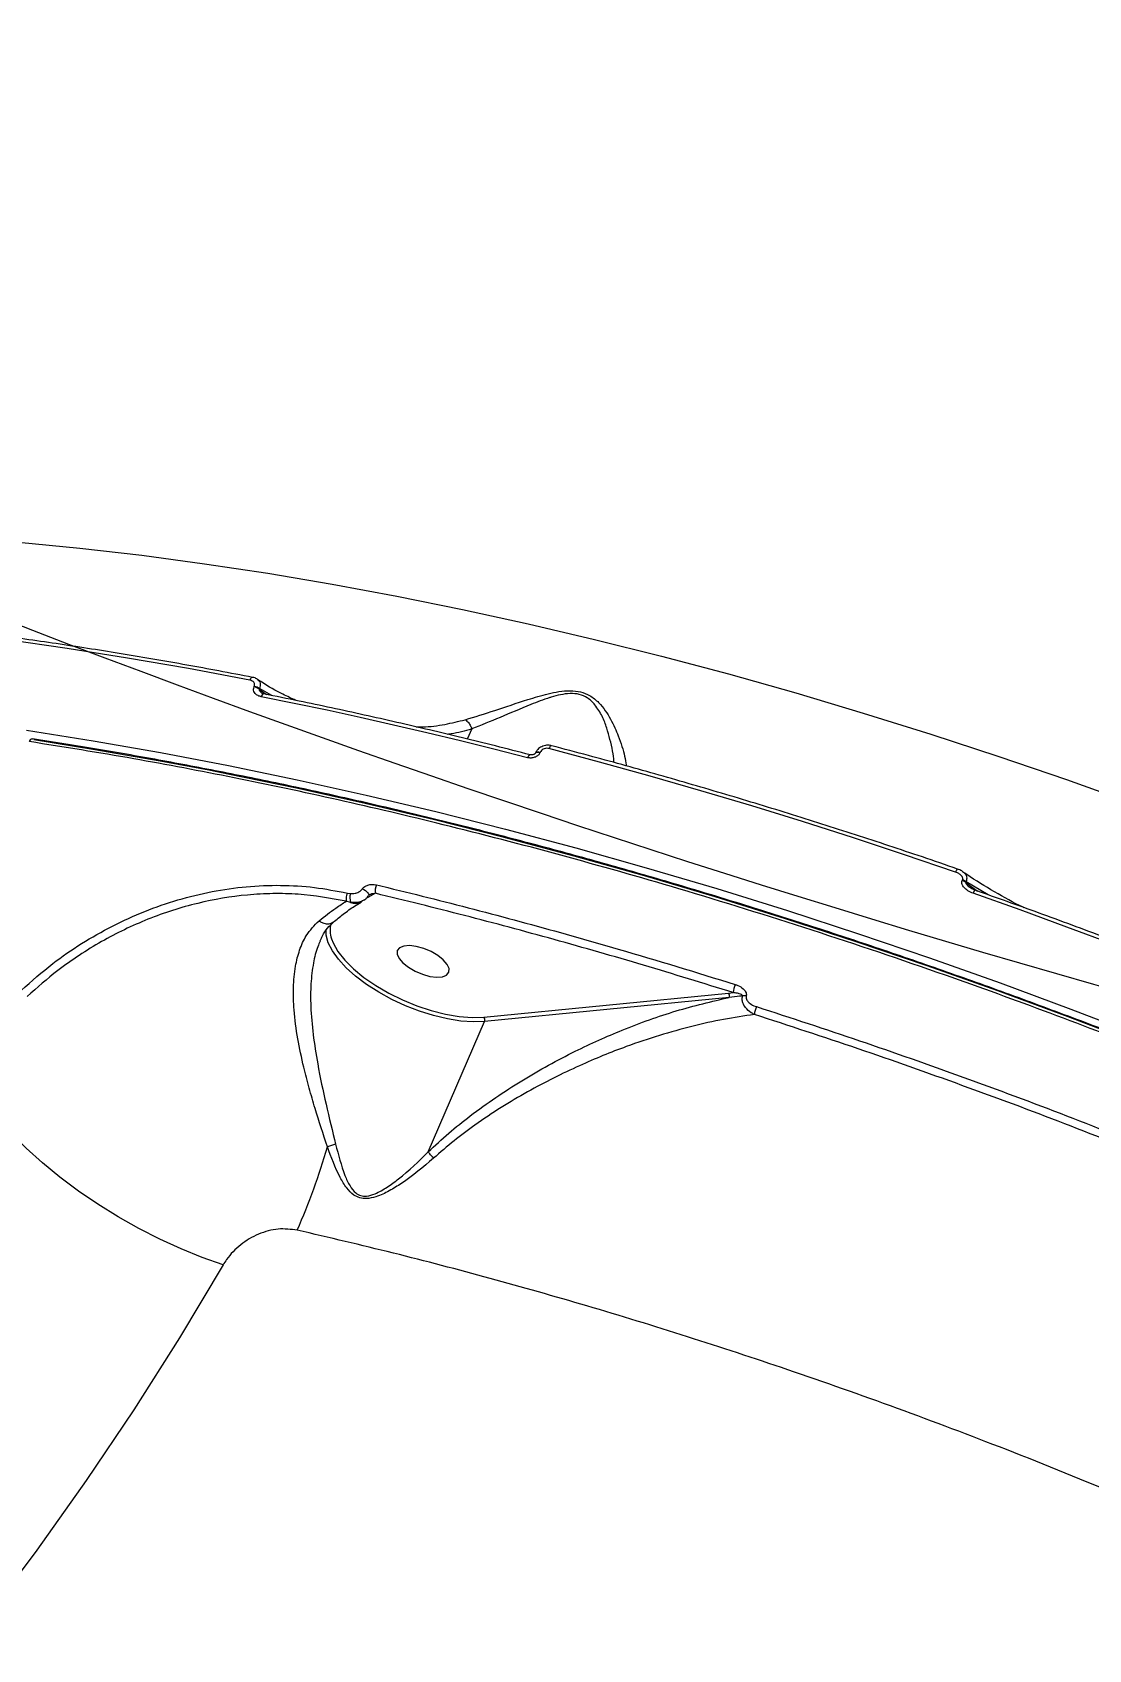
# Model space of a CAD drawing. Header units: millimetres. Extents: x -4688 to 6829, y -6350 to 4771.
# Drawn here: x 2247.9 to 2417.5, y 774.7 to 1034.5 of the extents above; entities that cross this region are included whole.
import ezdxf

# ---------------------------------------------------------------- set-up
doc = ezdxf.new("R2010")
doc.units = ezdxf.units.MM
for name, color, linetype in [('DIKOM_ОБЪЕКТ', 7, 'Continuous'), ('DIKOM_РАЗМЕР_ЗОНА', 7, 'Continuous'), ('DIKOM_РАЗМЕР_ОБЪЕКТА', 7, 'Continuous')]:
    doc.layers.add(name, color=color, linetype=linetype)
doc.styles.add('style1', font='arial.ttf', dxfattribs={"width": 0.8})
doc.dimstyles.new('1-50', dxfattribs={"dimtxt": 300, "dimasz": 200, "dimexe": 100, "dimexo": 0, "dimgap": 100, "dimtad": 1, "dimtxsty": 'style1', "dimcen": 200, "dimclrd": 7, "dimclre": 7, "dimclrt": 7, "dimadec": 1, "dimazin": 2, "dimtfac": 1, "dimtmove": 0, "dimatfit": 2, "dimfxl": 0, "dimlwd": 25, "dimlwe": 18, "dimarcsym": 0})

# ---------------------------------------------------------------- blocks, each defined once
blk = doc.blocks.new('*D9')
at = {"layer": 'Defpoints', "color": 0, "transparency": 16777216}
for p in [(2285.35, 2926.08), (233.68, -3329.73), (5655.58, -3329.73)]:
    blk.add_point(p, dxfattribs=at)
at = {"layer": 'DIKOM_РАЗМЕР_ОБЪЕКТА', "color": 7, "lineweight": 18, "transparency": 16777216}
for p, q in [((2285.35, 2926.08), (5755.58, 2926.08)), ((233.68, -3329.73), (5755.58, -3329.73))]:
    blk.add_line(p, q, dxfattribs=at)
at = {"layer": 'DIKOM_РАЗМЕР_ОБЪЕКТА', "color": 7, "lineweight": 25, "transparency": 16777216}
blk.add_line((5655.58, 2726.08), (5655.58, -3129.73), dxfattribs=at)
at = {"layer": 'DIKOM_РАЗМЕР_ОБЪЕКТА', "color": 7, "transparency": 16777216}
for points in [[(5622.24, 2726.08), (5688.91, 2726.08), (5655.58, 2926.08)], [(5622.24, -3129.73), (5688.91, -3129.73), (5655.58, -3329.73)]]:
    blk.add_solid(points, dxfattribs=at)
at = {"layer": 'DIKOM_РАЗМЕР_ОБЪЕКТА', "color": 7, "transparency": 16777216, "insert": (5402.4, -130.27), "char_height": 300, "attachment_point": 5, "rotation": 90, "style": 'style1'}
blk.add_mtext('6250', dxfattribs=at)
blk = doc.blocks.new('*D10')
at = {"layer": 'Defpoints', "color": 0, "transparency": 16777216}
for p in [(2960.09, 4770.95), (741.18, -5330.34), (6729.08, -5330.34)]:
    blk.add_point(p, dxfattribs=at)
at = {"layer": 'DIKOM_РАЗМЕР_ЗОНА', "color": 7, "lineweight": 18, "transparency": 16777216}
for p, q in [((2960.09, 4770.95), (6829.08, 4770.95)), ((741.18, -5330.34), (6829.08, -5330.34))]:
    blk.add_line(p, q, dxfattribs=at)
at = {"layer": 'DIKOM_РАЗМЕР_ЗОНА', "color": 7, "lineweight": 25, "transparency": 16777216}
blk.add_line((6729.08, 4570.95), (6729.08, -5130.34), dxfattribs=at)
at = {"layer": 'DIKOM_РАЗМЕР_ЗОНА', "color": 7, "transparency": 16777216}
for points in [[(6695.74, 4570.95), (6762.41, 4570.95), (6729.08, 4770.95)], [(6695.74, -5130.34), (6762.41, -5130.34), (6729.08, -5330.34)]]:
    blk.add_solid(points, dxfattribs=at)
at = {"layer": 'DIKOM_РАЗМЕР_ЗОНА', "color": 7, "transparency": 16777216, "insert": (6475.9, -93.77), "char_height": 300, "attachment_point": 5, "rotation": 90, "style": 'style1'}
blk.add_mtext('10100', dxfattribs=at)
blk = doc.blocks.new('*D11')
at = {"layer": 'Defpoints', "color": 0, "transparency": 16777216}
for p in [(3703.08, 2652.76), (-3188.42, -47.63), (-3188.42, -4921.77)]:
    blk.add_point(p, dxfattribs=at)
at = {"layer": 'DIKOM_РАЗМЕР_ОБЪЕКТА', "color": 7, "lineweight": 18, "transparency": 16777216}
for p, q in [((3703.08, 2652.76), (3703.08, -5021.77)), ((-3188.42, -47.63), (-3188.42, -5021.77))]:
    blk.add_line(p, q, dxfattribs=at)
at = {"layer": 'DIKOM_РАЗМЕР_ОБЪЕКТА', "color": 7, "lineweight": 25, "transparency": 16777216}
blk.add_line((3503.08, -4921.77), (-2988.42, -4921.77), dxfattribs=at)
at = {"layer": 'DIKOM_РАЗМЕР_ОБЪЕКТА', "color": 7, "transparency": 16777216}
for points in [[(-2988.42, -4888.44), (-2988.42, -4955.11), (-3188.42, -4921.77)], [(3503.08, -4888.44), (3503.08, -4955.11), (3703.08, -4921.77)]]:
    blk.add_solid(points, dxfattribs=at)
at = {"layer": 'DIKOM_РАЗМЕР_ОБЪЕКТА', "color": 7, "transparency": 16777216, "insert": (4.08, -4668.6), "char_height": 300, "attachment_point": 5, "style": 'style1'}
blk.add_mtext('6900', dxfattribs=at)
blk = doc.blocks.new('*D12')
at = {"layer": 'Defpoints', "color": 0, "transparency": 16777216}
for p in [(4937.72, 2926.08), (-4688.42, -671.13), (4937.72, -6249.77)]:
    blk.add_point(p, dxfattribs=at)
at = {"layer": 'DIKOM_РАЗМЕР_ЗОНА', "color": 7, "lineweight": 18, "transparency": 16777216}
for p, q in [((4937.72, 2926.08), (4937.72, -6349.77)), ((-4688.42, -671.13), (-4688.42, -6349.77))]:
    blk.add_line(p, q, dxfattribs=at)
at = {"layer": 'DIKOM_РАЗМЕР_ЗОНА', "color": 7, "lineweight": 25, "transparency": 16777216}
blk.add_line((-4488.42, -6249.77), (4737.72, -6249.77), dxfattribs=at)
at = {"layer": 'DIKOM_РАЗМЕР_ЗОНА', "color": 7, "transparency": 16777216}
for points in [[(-4488.42, -6216.44), (-4488.42, -6283.11), (-4688.42, -6249.77)], [(4737.72, -6216.44), (4737.72, -6283.11), (4937.72, -6249.77)]]:
    blk.add_solid(points, dxfattribs=at)
at = {"layer": 'DIKOM_РАЗМЕР_ЗОНА', "color": 7, "transparency": 16777216, "insert": (124.65, -5996.6), "char_height": 300, "attachment_point": 5, "style": 'style1'}
blk.add_mtext('9650', dxfattribs=at)

msp = doc.modelspace()

# ---------------------------------------------------------------- linework, layer by layer
at = {"layer": 'DIKOM_ОБЪЕКТ', "color": 7, "linetype": 'Continuous', "lineweight": 15}
for p, q in [((2283.465, 929.365), (2283.502, 929.45)), ((2284.335, 929.086), (2284.298, 929)), ((2284.298, 929), (2285.441, 928.161)), ((2286.316, 927.983), (2284.335, 929.086)), ((2318.424, 922.615), (2317.712, 920.971)), ((2328.661, 918.766), (2328.65, 918.739)), ((2329.435, 918.88), (2329.423, 918.853)), ((2397.199, 898.256), (2397.243, 898.356)), ((2397.811, 898.061), (2397.767, 897.961)), ((2397.767, 897.961), (2399.648, 896.567)), ((2401.389, 895.95), (2397.811, 898.061)), ((2298.954, 894.75), (2298.261, 894.936)), ((2298.445, 896.24), (2298.931, 896.171)), ((2300.634, 894.828), (2300.693, 894.864)), ((2300.679, 894.882), (2300.839, 894.983)), ((2301.837, 895.605), (2301.434, 895.388)), ((2302.949, 896.206), (2301.837, 895.605)), ((2320.36, 876.295), (2359.644, 880.176)), ((2359.772, 879.484), (2320.488, 875.602)), ((2359.644, 880.176), (2360.428, 880.253)), ((2311.434, 854.695), (2320.488, 875.602))]:
    msp.add_line(p, q, dxfattribs=at)
at = {"layer": 'DIKOM_ОБЪЕКТ', "color": 7, "linetype": 'Continuous', "lineweight": 15, "flags": 128}
for points in [[(2245.654, 952.624), (2255.463, 951.667), (2265.412, 950.513), (2275.49, 949.161), (2285.689, 947.614), (2295.999, 945.872), (2306.41, 943.938), (2316.913, 941.813), (2327.498, 939.498), (2338.155, 936.997), (2348.874, 934.312), (2359.646, 931.445), (2370.459, 928.398), (2381.305, 925.175), (2392.172, 921.779), (2403.052, 918.212), (2413.933, 914.478), (2424.806, 910.581)], [(2282.781, 930.448), (2272.922, 932.303), (2263.145, 934.001), (2253.455, 935.541), (2243.859, 936.923), (2234.364, 938.145), (2224.976, 939.206), (2215.703, 940.107), (2206.549, 940.845)], [(2283.228, 930.893), (2283.173, 930.894), (2283.092, 930.866), (2283.01, 930.805), (2282.929, 930.713), (2282.851, 930.592), (2282.781, 930.448)], [(2285.047, 928.241), (2285.01, 928.244), (2284.928, 928.223), (2284.843, 928.164), (2284.758, 928.071), (2284.677, 927.947), (2284.602, 927.796)], [(2327.4, 918), (2321.997, 919.374), (2316.607, 920.706), (2311.232, 921.995), (2305.871, 923.242), (2300.527, 924.445), (2295.2, 925.606), (2289.891, 926.723), (2284.602, 927.796)], [(2246.922, 922.406), (2257.639, 920.707), (2268.462, 918.816), (2279.383, 916.733), (2290.392, 914.46), (2301.481, 912), (2312.64, 909.355), (2323.86, 906.526), (2335.131, 903.516), (2346.444, 900.328), (2357.788, 896.964), (2369.156, 893.428), (2380.536, 889.721), (2391.92, 885.848), (2403.297, 881.811), (2414.659, 877.615), (2425.996, 873.261)], [(2247.377, 920.58), (2247.453, 920.73), (2247.538, 920.854), (2247.63, 920.946), (2247.725, 921.002), (2247.818, 921.022), (2247.86, 921.018)], [(2276.185, 915.979), (2268.381, 917.45), (2257.583, 919.337), (2248.086, 920.851)], [(2331.216, 919.919), (2331.167, 919.919), (2331.102, 919.887), (2331.033, 919.823), (2330.962, 919.729), (2330.89, 919.607), (2330.821, 919.462)], [(2327.798, 918.456), (2327.763, 918.458), (2327.696, 918.433), (2327.624, 918.372), (2327.548, 918.277), (2327.473, 918.151), (2327.4, 918)], [(2328.648, 918.736), (2328.653, 918.745), (2328.725, 918.828), (2328.846, 918.883), (2329.009, 918.906), (2329.206, 918.896), (2329.423, 918.853)], [(2328.661, 918.766), (2328.664, 918.773), (2328.736, 918.856), (2328.858, 918.91), (2329.021, 918.933), (2329.217, 918.923), (2329.435, 918.88)], [(2396.141, 899.629), (2387.947, 902.417), (2379.755, 905.12), (2371.567, 907.735), (2363.387, 910.262), (2355.219, 912.699), (2347.066, 915.045), (2338.932, 917.3), (2330.821, 919.462)], [(2509.756, 834.259), (2503.205, 837.554), (2492.336, 842.88), (2481.377, 848.079), (2470.336, 853.146), (2459.222, 858.075), (2448.045, 862.864), (2436.815, 867.509), (2425.54, 872.004), (2414.23, 876.347), (2402.895, 880.534), (2391.545, 884.561), (2380.188, 888.425), (2368.835, 892.122), (2357.495, 895.65), (2346.177, 899.006), (2334.891, 902.187), (2323.647, 905.189), (2312.454, 908.011), (2301.322, 910.65), (2290.259, 913.105), (2279.276, 915.372), (2276.185, 915.979)], [(2300.863, 896.921), (2301.107, 896.801), (2301.346, 896.647), (2301.561, 896.473), (2301.734, 896.293), (2301.851, 896.12), (2301.903, 895.97), (2301.896, 895.877)], [(2301.896, 895.877), (2301.886, 895.854), (2301.878, 895.84)], [(2458.897, 872.899), (2451.467, 876.045), (2444.013, 879.127), (2436.539, 882.144), (2429.048, 885.095), (2421.542, 887.978), (2414.024, 890.794), (2406.498, 893.54), (2398.965, 896.215)], [(2320.488, 875.602), (2318.664, 875.542), (2316.662, 875.684), (2314.524, 876.025), (2312.298, 876.557), (2310.031, 877.27), (2307.772, 878.147), (2305.572, 879.169), (2303.476, 880.315), (2301.532, 881.559), (2299.781, 882.875), (2298.26, 884.233), (2297.004, 885.606), (2296.039, 886.962), (2295.386, 888.272), (2295.059, 889.508), (2295.028, 890.312)], [(2295.902, 888.915), (2296.165, 888.233), (2296.933, 886.875), (2298.031, 885.478), (2299.433, 884.076), (2301.105, 882.702), (2303.007, 881.391), (2305.092, 880.173), (2307.311, 879.079), (2309.609, 878.134), (2311.931, 877.361), (2314.222, 876.779), (2316.425, 876.402), (2318.488, 876.24), (2320.36, 876.295)], [(2306.464, 887.017), (2306.437, 886.427), (2306.747, 885.743), (2307.371, 885.021), (2308.257, 884.318), (2309.333, 883.693), (2310.513, 883.195), (2311.701, 882.865), (2312.8, 882.73), (2313.722, 882.8), (2314.391, 883.07), (2314.754, 883.519), (2314.782, 884.109), (2314.471, 884.793), (2313.848, 885.515), (2312.962, 886.218), (2311.885, 886.843), (2310.705, 887.341), (2309.518, 887.671), (2308.419, 887.806), (2307.497, 887.736), (2306.827, 887.466), (2306.464, 887.017)], [(2278.484, 836.5), (2275.125, 837.691), (2271.729, 839.074), (2268.325, 840.636), (2264.946, 842.365), (2261.622, 844.244), (2258.383, 846.255), (2255.259, 848.382), (2252.278, 850.603), (2249.468, 852.899), (2246.854, 855.249), (2244.46, 857.632), (2242.308, 860.025), (2240.418, 862.408), (2238.806, 864.758), (2237.487, 867.053)], [(2278.484, 836.5), (2271.463, 824.782), (2264.135, 813.237), (2256.502, 801.874), (2248.57, 790.699), (2240.342, 779.717), (2231.824, 768.934), (2223.02, 758.357), (2213.935, 747.991), (2204.574, 737.842), (2194.941, 727.915), (2185.043, 718.217), (2174.884, 708.752), (2164.471, 699.525), (2153.808, 690.542)]]:
    msp.add_lwpolyline(points, dxfattribs=at)
at = {"layer": 'DIKOM_ОБЪЕКТ', "color": 7, "linetype": 'Continuous', "lineweight": 15}
for centre, radius, start, end in [((2960.09, 2788.542), 1982.411, 243.918116, 266.866524), ((2283.03, 927.24), 2.169, 54.25146, 78.43366), ((2283.067, 927.325), 2.169, 54.25146, 78.43366), ((2396.967, 899.435), 0.849, 127.23137, 166.77436), ((2305.142, 896.603), 2.229, 154.60786, 190.23861), ((2396.498, 896.213), 2.16, 54.0055, 71.05225), ((2396.541, 896.313), 2.16, 54.0055, 71.05225), ((2399.792, 896.028), 0.848, 127.75076, 167.23816), ((2300.566, 895.277), 2.33, 155.58188, 188.40757), ((2301.74, 895.506), 2.887, 166.6803, 195.1781), ((2299.716, 896.486), 1.895, 246.30582, 298.97752), ((2299.661, 890.258), 3.992, 164.28886, 199.64903), ((2363.841, 880.125), 3.415, 155.07606, 177.84912), ((2359.181, 879.732), 0.642, 337.18371, 43.77738), ((2362.198, 878.188), 1.561, 78.32698, 100.52887), ((2319.897, 875.851), 0.642, 337.18364, 43.7782), ((2367.613, 876.435), 3.804, 155.60046, 175.38735), ((2197.29, 883.418), 101.848, 336.06584, 344.08304), ((2298.217, 847.895), 8.157, 101.68119, 111.45355)]:
    msp.add_arc(centre, radius, start, end, dxfattribs=at)
for points, knots in [([(2283.228, 930.893), (2281.416, 931.243), (2276.158, 932.257), (2267.52, 933.805), (2257.35, 935.48), (2247.281, 936.98), (2237.32, 938.306), (2227.473, 939.457), (2217.919, 940.414), (2211.143, 940.982), (2207.598, 941.242), (2207.059, 941.281)], [0, 0, 0, 0, 0.0688419, 0.1996569, 0.3304778, 0.4613028, 0.592132, 0.7229658, 0.8538045, 0.9777659, 1, 1, 1, 1]), ([(2283.502, 929.45), (2283.527, 929.53), (2283.577, 929.689), (2283.532, 929.924), (2283.403, 930.137), (2283.174, 930.323), (2282.945, 930.414), (2282.802, 930.444), (2282.781, 930.448)], [0, 0, 0, 0, 0.1673343, 0.3344543, 0.509132, 0.7130655, 0.9577286, 1, 1, 1, 1]), ([(2283.994, 930.578), (2283.967, 930.6), (2283.768, 930.763), (2283.493, 930.873), (2283.245, 930.884), (2283.226, 930.884)], [0, 0, 0, 0, 0.1238677, 0.932974, 1, 1, 1, 1]), ([(2283.996, 930.582), (2284.097, 930.506), (2284.298, 930.354), (2284.447, 929.99), (2284.482, 929.56), (2284.384, 929.245), (2284.335, 929.086)], [0, 0, 0, 0, 0.2488801, 0.4983743, 0.7465336, 1, 1, 1, 1]), ([(2290.182, 927.198), (2289.481, 927.523), (2287.627, 928.381), (2285.563, 929.532), (2284.235, 930.429), (2284, 930.588)], [0, 0, 0, 0, 0.3339997, 0.8822868, 1, 1, 1, 1]), ([(2284.602, 927.796), (2284.571, 927.802), (2284.346, 927.851), (2283.984, 927.997), (2283.623, 928.295), (2283.422, 928.633), (2283.351, 928.997), (2283.427, 929.242), (2283.465, 929.365)], [0, 0, 0, 0, 0.0392374, 0.287234, 0.4951935, 0.6709996, 0.8353028, 1, 1, 1, 1]), ([(2284.298, 929), (2284.291, 928.978), (2284.278, 928.933), (2284.295, 928.827), (2284.375, 928.681), (2284.523, 928.519), (2284.651, 928.425), (2284.714, 928.379)], [0, 0, 0, 0, 0.0945094, 0.1877576, 0.4166792, 0.7140162, 1, 1, 1, 1]), ([(2285.056, 928.253), (2284.991, 928.264), (2284.837, 928.288), (2284.759, 928.345), (2284.714, 928.378)], [0, 0, 0, 0, 0.4194639, 1, 1, 1, 1]), ([(2327.798, 918.456), (2325.936, 918.932), (2320.536, 920.313), (2311.635, 922.474), (2301.123, 924.881), (2292.265, 926.786), (2286.926, 927.862), (2285.047, 928.241)], [0, 0, 0, 0, 0.1293247, 0.3750562, 0.6207973, 0.8665439, 1, 1, 1, 1]), ([(2317.36, 924.097), (2318.931, 924.578), (2322.113, 925.55), (2326.631, 927.111), (2330.133, 928.161), (2332.435, 928.642), (2334.211, 928.812), (2335.944, 928.629), (2337.562, 927.964), (2338.864, 926.871), (2339.91, 925.546), (2341.019, 923.713), (2342.178, 921.119), (2342.906, 918.691), (2343.221, 917.175), (2343.232, 916.728), (2343.234, 916.666)], [0, 0, 0, 0, 0.1333191, 0.2698819, 0.3489217, 0.3889492, 0.4301404, 0.4686814, 0.5073095, 0.5591603, 0.6102643, 0.6622076, 0.7690722, 0.9137319, 0.9880578, 1, 1, 1, 1]), ([(2341.238, 917.217), (2341.24, 917.297), (2341.269, 918.292), (2340.8, 920.26), (2340.149, 922.747), (2339.427, 924.642), (2338.416, 926.322), (2337.185, 927.586), (2335.744, 928.236), (2334.206, 928.353), (2332.67, 928.13), (2331.603, 927.839), (2329.99, 927.339), (2327.159, 926.249), (2322.911, 924.428), (2319.92, 923.219), (2318.424, 922.615)], [0, 0, 0, 0, 0.0141251, 0.176201, 0.2521645, 0.328172, 0.4035271, 0.4569091, 0.4953888, 0.5337756, 0.5726703, 0.6118162, 0.6182198, 0.7033491, 0.8516403, 1, 1, 1, 1]), ([(2309.496, 922.939), (2309.846, 922.939), (2311.405, 922.937), (2314.051, 923.275), (2316.283, 923.83), (2317.36, 924.097)], [0, 0, 0, 0, 0.1299444, 0.5802917, 1, 1, 1, 1]), ([(2318.425, 922.618), (2317.332, 922.298), (2316.053, 921.924), (2314.726, 921.767), (2314.533, 921.744)], [0, 0, 0, 0, 0.8547814, 1, 1, 1, 1]), ([(2317.36, 924.097), (2317.408, 924.07), (2317.563, 923.981), (2317.851, 923.722), (2318.192, 923.253), (2318.347, 922.83), (2318.425, 922.618)], [0, 0, 0, 0, 0.1074474, 0.3494646, 0.6747323, 1, 1, 1, 1]), ([(2318.424, 922.615), (2318.425, 922.615), (2318.425, 922.616), (2318.425, 922.617), (2318.425, 922.618), (2318.425, 922.618)], [0, 0, 0, 0, 0.4228234, 0.7745739, 1, 1, 1, 1]), ([(2776.056, 556.302), (2776.08, 558.475), (2776.139, 563.83), (2775.199, 572.391), (2773.476, 581.884), (2771.051, 591.188), (2767.646, 601.449), (2763.03, 612.713), (2757.15, 624.625), (2750.511, 636.267), (2743.504, 647.204), (2735.97, 657.871), (2728.086, 668.141), (2718.854, 679.294), (2708.091, 691.324), (2695.989, 703.806), (2683.517, 715.789), (2671.248, 726.86), (2658.777, 737.489), (2646.315, 747.571), (2632.495, 758.207), (2617.217, 769.354), (2600.908, 780.586), (2584.681, 791.18), (2569.19, 800.799), (2553.852, 809.882), (2538.879, 818.359), (2522.141, 827.419), (2503.562, 836.967), (2483.726, 846.561), (2464.364, 855.39), (2446.196, 863.211), (2428.496, 870.41), (2411.47, 876.955), (2393, 883.65), (2373.098, 890.379), (2352.475, 896.786), (2332.698, 902.414), (2314.447, 907.155), (2296.942, 911.284), (2280.361, 914.804), (2263.792, 917.962), (2252.945, 919.692), (2247.377, 920.58)], [0, 0, 0, 0, 0.0172243, 0.0424445, 0.0651596, 0.0879185, 0.1101023, 0.1383378, 0.1666578, 0.1918184, 0.2170386, 0.2397537, 0.2625126, 0.2846964, 0.3129319, 0.3412519, 0.3664125, 0.3916327, 0.4143478, 0.4371067, 0.4592905, 0.4865085, 0.513802, 0.5380357, 0.5623228, 0.5841816, 0.6060795, 0.6274159, 0.6556515, 0.6839715, 0.7091321, 0.7343525, 0.7570676, 0.7798265, 0.8020104, 0.830246, 0.858566, 0.8837266, 0.908947, 0.9316621, 0.9544211, 0.9766049, 1, 1, 1, 1]), ([(2776.223, 556.574), (2776.24, 557.705), (2776.284, 560.622), (2776.02, 565.435), (2775.47, 570.997), (2774.611, 576.657), (2773.459, 582.411), (2772.009, 588.264), (2770.26, 594.216), (2768.214, 600.264), (2765.877, 606.386), (2763.258, 612.559), (2760.364, 618.764), (2757.197, 624.997), (2753.757, 631.262), (2750.045, 637.561), (2746.058, 643.895), (2741.796, 650.266), (2737.259, 656.676), (2732.444, 663.127), (2727.35, 669.621), (2721.975, 676.157), (2716.335, 682.72), (2710.452, 689.282), (2704.346, 695.819), (2698.026, 702.323), (2691.489, 708.797), (2684.733, 715.244), (2677.757, 721.667), (2670.559, 728.066), (2663.136, 734.445), (2655.488, 740.805), (2647.61, 747.147), (2639.501, 753.474), (2631.174, 759.773), (2622.666, 766.018), (2614.007, 772.185), (2605.211, 778.264), (2596.27, 784.263), (2587.183, 790.182), (2577.951, 796.021), (2568.574, 801.781), (2559.051, 807.46), (2549.384, 813.059), (2539.571, 818.578), (2529.613, 824.018), (2519.519, 829.371), (2509.316, 834.624), (2499.038, 839.76), (2488.703, 844.769), (2478.317, 849.648), (2467.879, 854.399), (2457.389, 859.022), (2446.846, 863.517), (2436.251, 867.883), (2425.604, 872.122), (2414.906, 876.231), (2404.156, 880.212), (2393.359, 884.062), (2382.539, 887.774), (2371.732, 891.333), (2360.964, 894.731), (2350.245, 897.966), (2339.574, 901.038), (2328.949, 903.948), (2318.37, 906.696), (2307.838, 909.282), (2297.353, 911.706), (2286.916, 913.967), (2276.525, 916.066), (2266.187, 917.998), (2256.618, 919.658), (2250.543, 920.594), (2247.859, 921.008)], [0, 0, 0, 0, 0.00891475, 0.02298985, 0.03707065, 0.05116787, 0.06529699, 0.0794733, 0.09371197, 0.10802816, 0.12238957, 0.13669763, 0.15093476, 0.16511819, 0.17926362, 0.1933868, 0.20750353, 0.22162833, 0.23577309, 0.2499537, 0.26418608, 0.27848619, 0.29284953, 0.30719125, 0.32144753, 0.33564317, 0.34979432, 0.36391711, 0.37802766, 0.39214208, 0.40627161, 0.42043185, 0.43463887, 0.44890876, 0.46325337, 0.47759928, 0.49184616, 0.50604714, 0.52021372, 0.5343574, 0.54848969, 0.5626221, 0.57676378, 0.59092474, 0.60511644, 0.6193503, 0.63363774, 0.64794346, 0.66220631, 0.67642032, 0.69059696, 0.7047476, 0.71888366, 0.73301654, 0.74715644, 0.76131217, 0.77549513, 0.78971666, 0.80398813, 0.81829782, 0.8325811, 0.8468089, 0.86099645, 0.87515506, 0.88929604, 0.90343072, 0.91757027, 0.93172237, 0.94589834, 0.96010946, 0.97436697, 0.98867395, 1, 1, 1, 1]), ([(2331.21, 919.905), (2331.152, 919.924), (2330.852, 920.024), (2330.227, 919.994), (2329.484, 919.728), (2328.927, 919.28), (2328.754, 918.911), (2328.682, 918.757)], [0, 0, 0, 0, 0.0605814, 0.3167941, 0.5932161, 0.8307971, 1, 1, 1, 1]), ([(2396.454, 900.111), (2394.567, 900.758), (2389.095, 902.637), (2380.038, 905.634), (2369.29, 909.05), (2358.558, 912.311), (2347.85, 915.415), (2338.737, 917.937), (2333.203, 919.395), (2331.216, 919.919)], [0, 0, 0, 0, 0.0864657, 0.250752, 0.4150434, 0.5793367, 0.7436321, 0.9079299, 1, 1, 1, 1]), ([(2329.423, 918.853), (2329.393, 918.792), (2329.293, 918.591), (2329.002, 918.286), (2328.519, 918.027), (2327.949, 917.909), (2327.583, 917.97), (2327.4, 918)], [0, 0, 0, 0, 0.093152, 0.3038958, 0.5302269, 0.765188, 1, 1, 1, 1]), ([(2328.646, 918.736), (2328.641, 918.724), (2328.631, 918.698), (2328.567, 918.623), (2328.463, 918.545), (2328.314, 918.474), (2328.129, 918.431), (2327.941, 918.424), (2327.843, 918.45), (2327.801, 918.462)], [0, 0, 0, 0, 0.1089226, 0.2377529, 0.3621632, 0.5016633, 0.6688145, 0.858306, 1, 1, 1, 1]), ([(2330.821, 919.462), (2330.696, 919.483), (2330.447, 919.525), (2330.058, 919.445), (2329.725, 919.268), (2329.523, 919.059), (2329.455, 918.921), (2329.435, 918.88)], [0, 0, 0, 0, 0.2336562, 0.4673227, 0.6955597, 0.9087114, 1, 1, 1, 1]), ([(2397.243, 898.356), (2397.262, 898.425), (2397.302, 898.562), (2397.242, 898.807), (2397.051, 899.102), (2396.674, 899.409), (2396.324, 899.553), (2396.141, 899.629)], [0, 0, 0, 0, 0.1206113, 0.2406382, 0.4168594, 0.6949762, 1, 1, 1, 1]), ([(2397.256, 899.701), (2397.212, 899.736), (2396.977, 899.923), (2396.686, 900.021), (2396.449, 900.1)], [0, 0, 0, 0, 0.1883573, 1, 1, 1, 1]), ([(2407.123, 893.893), (2407.076, 893.916), (2405.47, 894.675), (2402.398, 896.445), (2399.152, 898.354), (2397.482, 899.526), (2397.261, 899.681)], [0, 0, 0, 0, 0.0139199, 0.4754511, 0.9305287, 1, 1, 1, 1]), ([(2397.268, 899.69), (2397.429, 899.565), (2397.722, 899.338), (2397.9, 898.883), (2397.934, 898.459), (2397.853, 898.196), (2397.811, 898.061)], [0, 0, 0, 0, 0.3267964, 0.593228, 0.7911463, 1, 1, 1, 1]), ([(2246.106, 880.642), (2247.746, 882.103), (2250.768, 884.794), (2255.732, 888.197), (2260.675, 891.016), (2265.861, 893.377), (2271.223, 895.231), (2276.694, 896.566), (2282.222, 897.365), (2287.737, 897.577), (2293.19, 897.267), (2296.695, 896.582), (2298.445, 896.24)], [0, 0, 0, 0, 0.1166812, 0.2150846, 0.3137979, 0.4122009, 0.510061, 0.6082268, 0.7060845, 0.8039539, 0.9021323, 1, 1, 1, 1]), ([(2298.931, 896.171), (2299.181, 896.174), (2299.635, 896.178), (2300.236, 896.381), (2300.643, 896.64), (2300.8, 896.841), (2300.863, 896.921)], [0, 0, 0, 0, 0.3467093, 0.6312456, 0.8513066, 1, 1, 1, 1]), ([(2300.863, 896.921), (2300.89, 896.959), (2300.993, 897.103), (2301.27, 897.335), (2301.771, 897.561), (2302.431, 897.671), (2302.888, 897.597), (2303.128, 897.559)], [0, 0, 0, 0, 0.0579486, 0.2245, 0.43005471, 0.70049278, 1, 1, 1, 1]), ([(2303.128, 897.559), (2303.739, 897.412), (2306.795, 896.677), (2314.764, 894.708), (2327.085, 891.48), (2343.231, 886.96), (2354.476, 883.495), (2360.744, 881.564)], [0, 0, 0, 0, 0.0321573, 0.1607921, 0.4182836, 0.6757752, 1, 1, 1, 1]), ([(2398.965, 896.215), (2398.673, 896.337), (2398.111, 896.573), (2397.507, 897.075), (2397.204, 897.55), (2397.109, 897.936), (2397.169, 898.149), (2397.199, 898.256)], [0, 0, 0, 0, 0.3047452, 0.5876433, 0.7664737, 0.8828691, 1, 1, 1, 1]), ([(2397.767, 897.961), (2397.763, 897.945), (2397.754, 897.911), (2397.769, 897.836), (2397.853, 897.673), (2398.111, 897.386), (2398.395, 897.209), (2398.575, 897.096)], [0, 0, 0, 0, 0.0412398, 0.0920941, 0.1844323, 0.4812315, 1, 1, 1, 1]), ([(2399.281, 896.72), (2399.2, 896.74), (2398.899, 896.817), (2398.659, 896.991), (2398.484, 897.117)], [0, 0, 0, 0, 0.2683331, 1, 1, 1, 1]), ([(2459.126, 873.413), (2457.267, 874.205), (2451.878, 876.501), (2442.92, 880.203), (2432.245, 884.473), (2421.537, 888.605), (2410.994, 892.527), (2403.568, 895.191), (2399.723, 896.541), (2399.273, 896.699)], [0, 0, 0, 0, 0.0939969, 0.2725895, 0.4511864, 0.6297838, 0.808382, 0.9775831, 1, 1, 1, 1]), ([(2298.261, 894.936), (2295.715, 895.401), (2291.858, 896.104), (2286.494, 896.205), (2281.097, 895.921), (2275.676, 895.006), (2270.363, 893.508), (2265.134, 891.623), (2260.089, 889.191), (2255.353, 886.278), (2251.267, 883.398), (2248.631, 881.045), (2247.025, 879.611)], [0, 0, 0, 0, 0.1446503, 0.2191383, 0.2936265, 0.4383813, 0.5128975, 0.5874141, 0.7331241, 0.8081317, 0.8831395, 1, 1, 1, 1]), ([(2293.894, 891.795), (2294.802, 892.511), (2296.309, 893.701), (2297.706, 894.585), (2298.261, 894.936)], [0, 0, 0, 0, 0.6025843, 1, 1, 1, 1]), ([(2296.205, 891.582), (2296.727, 892.01), (2297.895, 892.968), (2299.386, 894.045), (2300.297, 894.599), (2300.648, 894.812)], [0, 0, 0, 0, 0.3327481, 0.7436804, 1, 1, 1, 1]), ([(2301.082, 895.126), (2301.023, 895.083), (2300.728, 894.869), (2299.982, 894.679), (2299.314, 894.726), (2298.954, 894.75)], [0, 0, 0, 0, 0.1035794, 0.5175266, 1, 1, 1, 1]), ([(2301.098, 895.109), (2301.326, 895.257), (2301.637, 895.459), (2301.806, 895.773), (2301.851, 895.857)], [0, 0, 0, 0, 0.7327041, 1, 1, 1, 1]), ([(2301.878, 895.843), (2301.878, 895.841), (2301.877, 895.837), (2301.883, 895.849), (2301.911, 895.879), (2301.959, 895.921), (2302.003, 895.946), (2302.028, 895.961)], [0, 0, 0, 0, 0.1258198, 0.3597614, 0.5462976, 0.750496, 1, 1, 1, 1]), ([(2302.949, 896.206), (2302.819, 896.191), (2302.58, 896.163), (2302.268, 896.081), (2302.089, 895.988), (2302.029, 895.958)], [0, 0, 0, 0, 0.4435022, 0.8154181, 1, 1, 1, 1]), ([(2360.428, 880.253), (2355.623, 881.741), (2346.006, 884.718), (2331.61, 888.831), (2317.236, 892.706), (2307.713, 895.039), (2302.949, 896.206)], [0, 0, 0, 0, 0.2491446, 0.4986289, 0.7491418, 1, 1, 1, 1]), ([(2295.233, 855.487), (2294.566, 857.526), (2293.556, 860.614), (2292.3, 864.932), (2291.325, 868.668), (2290.424, 872.891), (2289.847, 877.2), (2289.722, 881.118), (2290.017, 884.351), (2290.729, 887.141), (2291.87, 889.731), (2293.162, 891.049), (2293.894, 891.795)], [0, 0, 0, 0, 0.158902, 0.2405205, 0.3228934, 0.4352741, 0.5505614, 0.6428565, 0.737653, 0.8155016, 0.8955098, 1, 1, 1, 1]), ([(2293.894, 891.795), (2293.929, 891.77), (2294.126, 891.633), (2294.57, 891.402), (2295.214, 891.258), (2295.818, 891.322), (2296.088, 891.537), (2296.202, 891.629)], [0, 0, 0, 0, 0.0437858, 0.2452919, 0.5213917, 0.7974905, 1, 1, 1, 1]), ([(2294.087, 888.559), (2294.207, 888.843), (2294.531, 889.616), (2295.241, 890.642), (2295.903, 891.269), (2296.237, 891.585)], [0, 0, 0, 0, 0.2236685, 0.6085882, 1, 1, 1, 1]), ([(2294.1, 888.528), (2293.959, 888.235), (2293.451, 887.185), (2292.924, 884.891), (2292.531, 881.683), (2292.53, 877.804), (2292.911, 873.475), (2293.746, 868.186), (2295.017, 862.215), (2296.045, 858.013), (2296.565, 855.883)], [0, 0, 0, 0, 0.0353401, 0.1265359, 0.2338106, 0.3439804, 0.4769933, 0.6132941, 0.8039091, 1, 1, 1, 1]), ([(2360.744, 881.564), (2360.891, 881.512), (2361.357, 881.347), (2361.961, 880.974), (2362.382, 880.482), (2362.554, 880.071), (2362.527, 879.835), (2362.513, 879.716)], [0, 0, 0, 0, 0.1605573, 0.5081498, 0.7318587, 0.8653695, 1, 1, 1, 1]), ([(2311.434, 854.695), (2312.522, 855.702), (2314.711, 857.726), (2318.35, 860.624), (2322.274, 863.45), (2326.484, 866.157), (2330.754, 868.629), (2336.149, 871.442), (2343.033, 874.517), (2351.346, 877.516), (2356.953, 878.825), (2359.772, 879.484)], [0, 0, 0, 0, 0.0714156, 0.1435652, 0.2279999, 0.3130472, 0.399603, 0.4865411, 0.6397496, 0.8188719, 1, 1, 1, 1]), ([(2361.912, 879.722), (2361.759, 879.706), (2361.045, 879.629), (2360.332, 879.548), (2359.772, 879.484)], [0, 0, 0, 0, 0.214844, 1, 1, 1, 1]), ([(2361.912, 879.722), (2361.91, 879.743), (2361.906, 879.786), (2361.846, 879.863), (2361.687, 879.974), (2361.316, 880.112), (2360.871, 880.205), (2360.536, 880.241), (2360.428, 880.253)], [0, 0, 0, 0, 0.0381921, 0.081859, 0.19204, 0.4180018, 0.8124026, 1, 1, 1, 1]), ([(2363.821, 876.741), (2363.653, 876.829), (2363.104, 877.116), (2362.412, 877.742), (2361.972, 878.522), (2361.82, 879.17), (2361.881, 879.534), (2361.912, 879.722)], [0, 0, 0, 0, 0.1440999, 0.4679333, 0.6900787, 0.8402896, 1, 1, 1, 1]), ([(2362.513, 879.716), (2362.5, 879.603), (2362.474, 879.378), (2362.635, 878.994), (2363.03, 878.543), (2363.587, 878.206), (2364.014, 878.054), (2364.149, 878.006)], [0, 0, 0, 0, 0.1388676, 0.2767759, 0.4965982, 0.8418705, 1, 1, 1, 1]), ([(2363.821, 876.741), (2362.18, 876.499), (2358.891, 876.016), (2353.791, 874.873), (2348.576, 873.425), (2342.557, 871.4), (2336.866, 869.088), (2331.56, 866.562), (2327.357, 864.332), (2323.135, 861.833), (2319.19, 859.198), (2315.544, 856.486), (2313.376, 854.599), (2312.287, 853.651)], [0, 0, 0, 0, 0.1005799, 0.2015263, 0.3035972, 0.4060557, 0.549024, 0.6277924, 0.7068488, 0.7870185, 0.8677079, 0.9335559, 1, 1, 1, 1]), ([(2430.082, 852.705), (2424.613, 854.89), (2413.664, 859.264), (2397.117, 865.42), (2380.489, 871.302), (2369.381, 874.927), (2363.821, 876.741)], [0, 0, 0, 0, 0.2488778, 0.4982001, 0.7488729, 1, 1, 1, 1]), ([(2364.149, 878.006), (2369.67, 876.205), (2380.723, 872.599), (2397.337, 866.727), (2413.971, 860.543), (2425.023, 856.128), (2430.554, 853.919)], [0, 0, 0, 0, 0.24887754, 0.49819969, 0.74887265, 1, 1, 1, 1]), ([(2312.287, 853.651), (2310.62, 852.238), (2308.367, 850.327), (2305.181, 848.367), (2303.303, 847.475), (2301.66, 847.107), (2300.421, 847.236), (2299.291, 847.797), (2298.226, 848.933), (2296.723, 851.461), (2295.858, 853.798), (2295.233, 855.487)], [0, 0, 0, 0, 0.2657862, 0.3593773, 0.4543063, 0.5177528, 0.5632827, 0.6085748, 0.6803153, 0.7688732, 1, 1, 1, 1]), ([(2296.565, 855.883), (2297.002, 854.184), (2297.601, 851.851), (2298.751, 849.292), (2299.6, 848.15), (2300.577, 847.597), (2301.689, 847.52), (2303.169, 847.987), (2304.866, 848.981), (2307.796, 851.143), (2309.927, 853.141), (2311.43, 854.683), (2311.432, 854.685)], [0, 0, 0, 0, 0.23699889, 0.32529698, 0.39384545, 0.43516497, 0.47648795, 0.53649458, 0.63000505, 0.72576204, 0.99968377, 1, 1, 1, 1]), ([(2311.432, 854.685), (2311.432, 854.685), (2311.431, 854.687), (2311.432, 854.69), (2311.433, 854.693), (2311.434, 854.695)], [0, 0, 0, 0, 0.241083, 0.5651089, 1, 1, 1, 1]), ([(2312.287, 853.651), (2312.258, 853.682), (2312.081, 853.88), (2311.746, 854.268), (2311.543, 854.538), (2311.432, 854.685)], [0, 0, 0, 0, 0.07944452, 0.49718244, 1, 1, 1, 1]), ([(2290.381, 842.1), (2289.37, 842.222), (2287.316, 842.472), (2284.08, 841.553), (2281.2, 839.835), (2279.408, 837.982), (2278.67, 836.799), (2278.484, 836.5)], [0, 0, 0, 0, 0.2187085, 0.4447818, 0.6794098, 0.9191985, 1, 1, 1, 1]), ([(2719.734, 523.806), (2719.65, 527.144), (2719.483, 533.831), (2717.825, 544.316), (2715.133, 555.114), (2711.291, 566.268), (2706.313, 577.742), (2700.95, 588.04), (2695.666, 596.999), (2690.817, 604.557), (2685.534, 612.179), (2679.992, 619.627), (2674.25, 626.875), (2668.344, 633.922), (2662.099, 640.99), (2655.652, 647.928), (2649.04, 654.72), (2640.69, 662.934), (2630.189, 672.7), (2617.578, 683.664), (2604.633, 694.244), (2591.836, 704.121), (2578.903, 713.585), (2566.06, 722.527), (2551.996, 731.857), (2536.642, 741.524), (2520.239, 751.278), (2503.846, 760.501), (2488.025, 768.941), (2472.376, 776.865), (2457.137, 784.202), (2440.747, 791.7), (2423.191, 799.281), (2404.806, 806.712), (2386.776, 813.527), (2369.678, 819.563), (2353.042, 825.04), (2337.091, 829.931), (2321.339, 834.4), (2305.802, 838.486), (2295.524, 840.894), (2290.381, 842.1)], [0, 0, 0, 0, 0.0313056, 0.0627088, 0.094172, 0.1257342, 0.1577317, 0.1898334, 0.2100088, 0.2301841, 0.2504641, 0.2707441, 0.2892201, 0.307696, 0.3262521, 0.3448083, 0.3622402, 0.3796889, 0.4095383, 0.4394719, 0.4670327, 0.4946595, 0.5199016, 0.5451944, 0.5696679, 0.5995663, 0.6295489, 0.6571544, 0.684826, 0.7101086, 0.7354418, 0.7599541, 0.7899271, 0.8199843, 0.847658, 0.8753979, 0.9007423, 0.9261373, 0.9507092, 0.9753315, 1, 1, 1, 1])]:
    msp.add_open_spline(points, degree=3, knots=knots, dxfattribs=at)

# ---------------------------------------------------------------- dimensions: what is measured, and where the dimension line sits
at = {"layer": 'DIKOM_РАЗМЕР_ЗОНА'}
dim = msp.add_linear_dim(base=(6729.076, -5330.338), p1=(2960.09, 4770.953), p2=(741.185, -5330.338), angle=90, text='10100', dimstyle='1-50', dxfattribs=at)
dim.commit()
dim.dimension.update_dxf_attribs({"geometry": '*D10', "text_midpoint": (6729.076, -93.775), "dimtype": 160})
dim = msp.add_linear_dim(base=(4937.725, -6249.775), p1=(-4688.422, -671.127), p2=(4937.725, 2926.075), text='9650', dimstyle='1-50', dxfattribs=at)
dim.commit()
dim.dimension.update_dxf_attribs({"geometry": '*D12', "text_midpoint": (124.651, -6249.775), "dimtype": 160})
at = {"layer": 'DIKOM_РАЗМЕР_ОБЪЕКТА'}
dim = msp.add_linear_dim(base=(5655.576, -3329.729), p1=(2285.35, 2926.075), p2=(233.685, -3329.729), angle=90, text='6250', dimstyle='1-50', dxfattribs=at)
dim.commit()
dim.dimension.update_dxf_attribs({"geometry": '*D9', "text_midpoint": (5655.576, -130.275), "dimtype": 160})
dim = msp.add_linear_dim(base=(-3188.422, -4921.775), p1=(3703.085, 2652.764), p2=(-3188.422, -47.627), text='6900', dimstyle='1-50', dxfattribs=at)
dim.commit()
dim.dimension.update_dxf_attribs({"geometry": '*D11', "text_midpoint": (4.076, -4921.775), "dimtype": 160})

doc.saveas('drawing.dxf')
